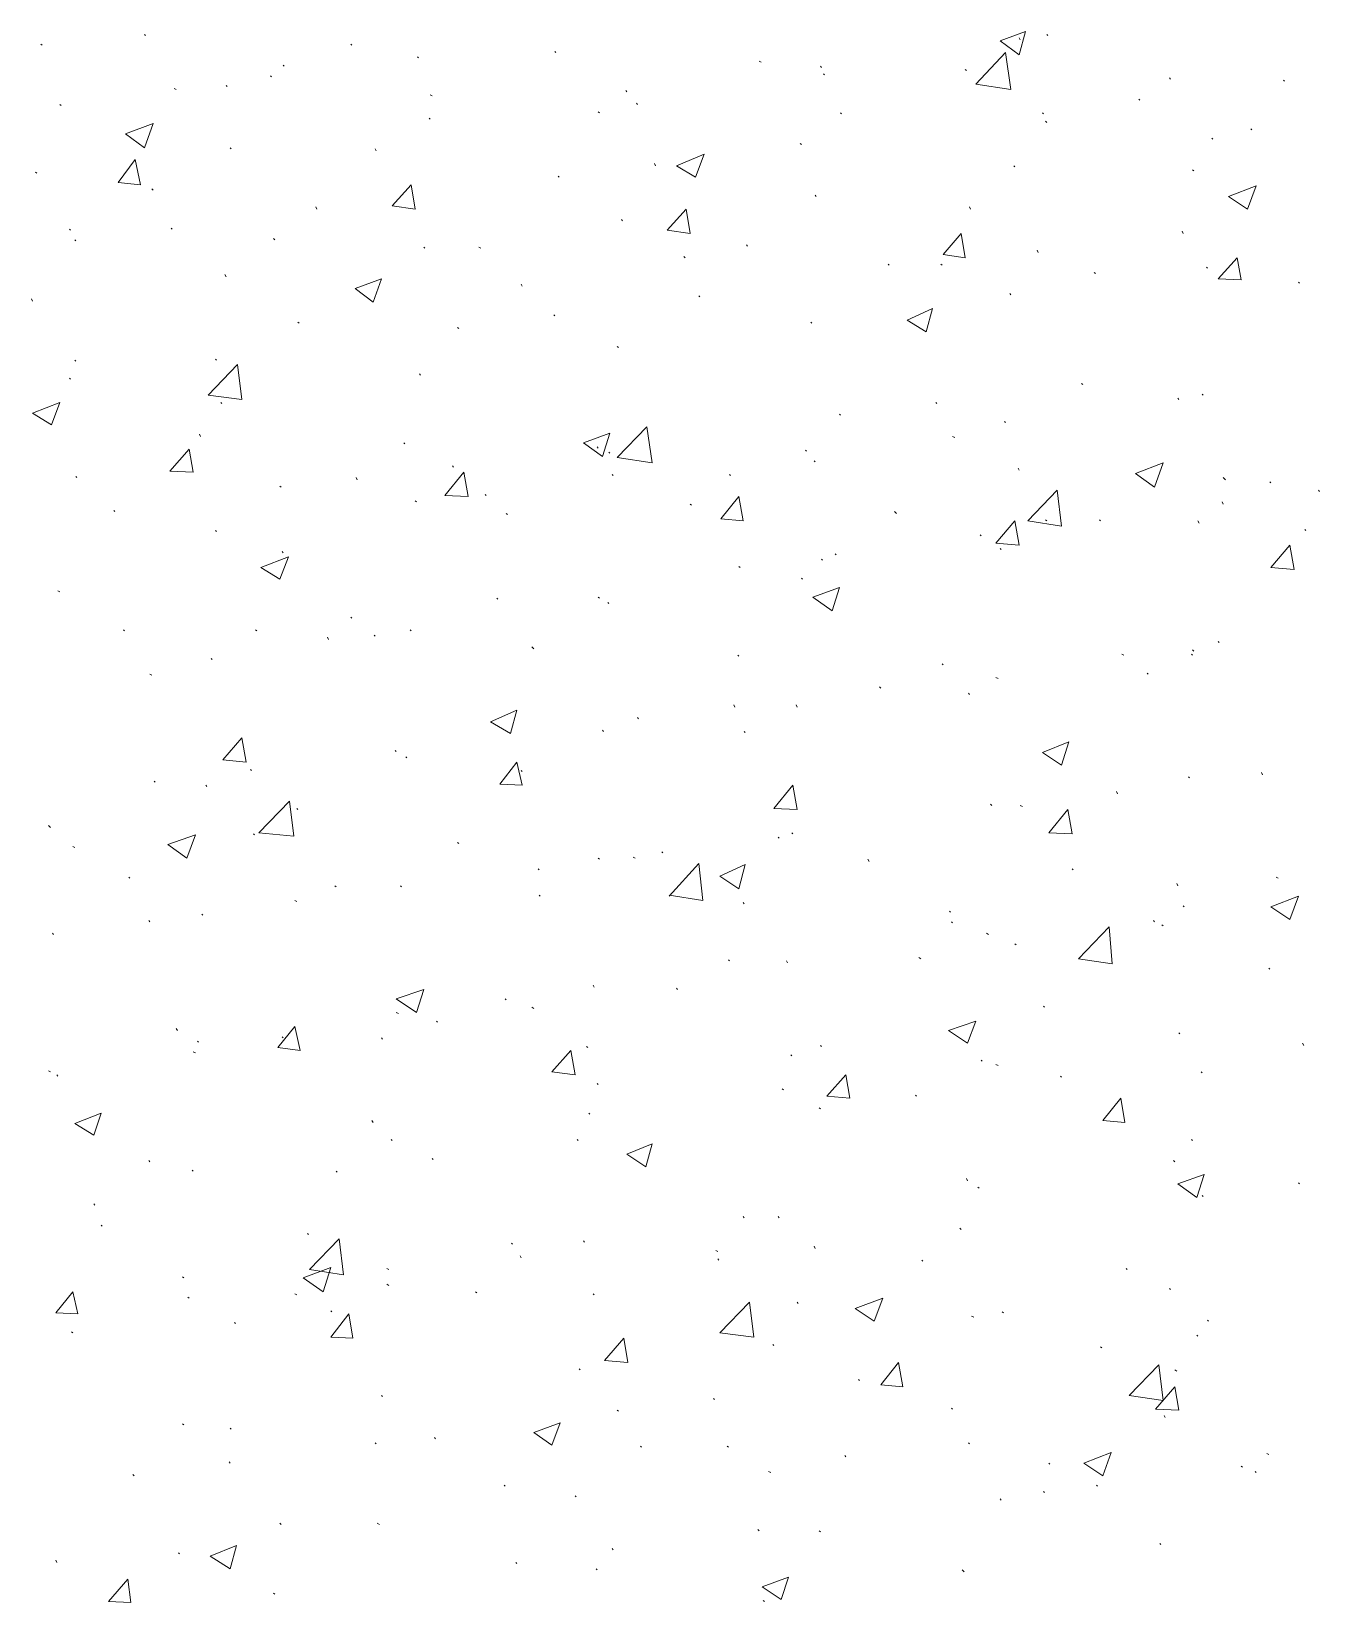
# Model space of a CAD drawing. Header units: millimetres. Extents: x 2928 to 3112, y 1220 to 1280.
# Drawn here: x 2945.436 to 2947.466, y 1253.292 to 1255.769 of the extents above; entities that cross this region are included whole.
import ezdxf

# ---------------------------------------------------------------- set-up
doc = ezdxf.new("R2010")
doc.units = ezdxf.units.MM

msp = doc.modelspace()

# ---------------------------------------------------------------- linework, layer by layer
at = {"color": 92, "linetype": 'Continuous', "lineweight": 13, "true_color": 0x00b800}
for points in [[(2945.61638, 1255.76216), (2945.61471, 1255.76383), (2945.61471, 1255.76383)], [(2946.96306, 1255.75383), (2947.00307, 1255.76883), (2947.00307, 1255.76883)], [(2946.99306, 1255.73216), (2947.00307, 1255.76883), (2947.00307, 1255.76883)], [(2947.03807, 1255.76216), (2947.0364, 1255.76383), (2947.0364, 1255.76383)], [(2945.45304, 1255.74716), (2945.45138, 1255.74883), (2945.45138, 1255.74883)], [(2945.94138, 1255.74716), (2945.93972, 1255.74883), (2945.93972, 1255.74883)], [(2946.96306, 1255.75383), (2946.99306, 1255.73216), (2946.99306, 1255.73216)], [(2946.99473, 1255.75549), (2946.99306, 1255.75883), (2946.99306, 1255.75883)], [(2945.83472, 1255.71383), (2945.83305, 1255.71549), (2945.83305, 1255.71549)], [(2946.04638, 1255.72716), (2946.04472, 1255.72883), (2946.04472, 1255.72883)], [(2946.26305, 1255.73549), (2946.26139, 1255.73716), (2946.26139, 1255.73716)], [(2946.58639, 1255.72049), (2946.58306, 1255.72216), (2946.58306, 1255.72216)], [(2946.68139, 1255.71216), (2946.67973, 1255.71383), (2946.67973, 1255.71383)], [(2946.92473, 1255.68549), (2946.9714, 1255.73549), (2946.9714, 1255.73549)], [(2946.97973, 1255.67716), (2946.9714, 1255.73549), (2946.9714, 1255.73549)], [(2945.81471, 1255.69716), (2945.81305, 1255.69883), (2945.81305, 1255.69883)], [(2946.68639, 1255.70049), (2946.68473, 1255.70216), (2946.68473, 1255.70216)], [(2946.90973, 1255.70716), (2946.90806, 1255.70883), (2946.90806, 1255.70883)], [(2947.2314, 1255.69383), (2947.22974, 1255.69549), (2947.22974, 1255.69549)], [(2947.4114, 1255.69049), (2947.40974, 1255.69216), (2947.40974, 1255.69216)], [(2945.66471, 1255.67716), (2945.66138, 1255.67883), (2945.66138, 1255.67883)], [(2945.74471, 1255.68216), (2945.74305, 1255.68383), (2945.74305, 1255.68383)], [(2946.06805, 1255.66716), (2946.06472, 1255.66883), (2946.06472, 1255.66883)], [(2946.37472, 1255.67383), (2946.37306, 1255.67549), (2946.37306, 1255.67549)], [(2946.92473, 1255.68549), (2946.97973, 1255.67716), (2946.97973, 1255.67716)], [(2945.48304, 1255.65216), (2945.48138, 1255.65383), (2945.48138, 1255.65383)], [(2946.33139, 1255.64049), (2946.32972, 1255.64216), (2946.32972, 1255.64216)], [(2946.39139, 1255.65383), (2946.38972, 1255.65549), (2946.38972, 1255.65549)], [(2946.71306, 1255.63883), (2946.71139, 1255.64049), (2946.71139, 1255.64049)], [(2947.0314, 1255.63883), (2947.02973, 1255.64049), (2947.02973, 1255.64049)], [(2947.18307, 1255.66049), (2947.1814, 1255.66216), (2947.1814, 1255.66216)], [(2945.58471, 1255.60716), (2945.62805, 1255.62383), (2945.62805, 1255.62383)], [(2945.61471, 1255.58549), (2945.62805, 1255.62383), (2945.62805, 1255.62383)], [(2946.06472, 1255.63049), (2946.06305, 1255.63216), (2946.06305, 1255.63216)], [(2947.0364, 1255.62549), (2947.03473, 1255.62716), (2947.03473, 1255.62716)], [(2947.35974, 1255.61383), (2947.35807, 1255.61549), (2947.35807, 1255.61549)], [(2945.58471, 1255.60716), (2945.61471, 1255.58549), (2945.61471, 1255.58549)], [(2946.64973, 1255.59049), (2946.64806, 1255.59216), (2946.64806, 1255.59216)], [(2947.29807, 1255.59883), (2947.2964, 1255.60049), (2947.2964, 1255.60049)], [(2945.57304, 1255.53049), (2945.59971, 1255.56716), (2945.59971, 1255.56716)], [(2945.60805, 1255.52716), (2945.59971, 1255.56716), (2945.59971, 1255.56716)], [(2945.75138, 1255.58383), (2945.74971, 1255.58549), (2945.74971, 1255.58549)], [(2945.97972, 1255.58049), (2945.97805, 1255.58383), (2945.97805, 1255.58383)], [(2946.45306, 1255.55716), (2946.49639, 1255.57549), (2946.49639, 1255.57549)], [(2946.48306, 1255.53883), (2946.49639, 1255.57549), (2946.49639, 1255.57549)], [(2945.44471, 1255.54549), (2945.44304, 1255.54716), (2945.44304, 1255.54716)], [(2946.26805, 1255.53883), (2946.26639, 1255.54049), (2946.26639, 1255.54049)], [(2946.41972, 1255.55716), (2946.41806, 1255.56049), (2946.41806, 1255.56049)], [(2946.45306, 1255.55716), (2946.48306, 1255.53883), (2946.48306, 1255.53883)], [(2946.9864, 1255.55549), (2946.98473, 1255.55716), (2946.98473, 1255.55716)], [(2947.26807, 1255.54883), (2947.2664, 1255.55049), (2947.2664, 1255.55049)], [(2945.57304, 1255.53049), (2945.60805, 1255.52716), (2945.60805, 1255.52716)], [(2945.62805, 1255.51882), (2945.62638, 1255.52049), (2945.62638, 1255.52049)], [(2946.00472, 1255.49382), (2946.03472, 1255.52716), (2946.03472, 1255.52716)], [(2946.04138, 1255.48882), (2946.03472, 1255.52716), (2946.03472, 1255.52716)], [(2947.32307, 1255.50882), (2947.3664, 1255.52549), (2947.3664, 1255.52549)], [(2947.35307, 1255.48882), (2947.3664, 1255.52549), (2947.3664, 1255.52549)], [(2945.88638, 1255.48882), (2945.88472, 1255.49216), (2945.88472, 1255.49216)], [(2946.00472, 1255.49382), (2946.04138, 1255.48882), (2946.04138, 1255.48882)], [(2946.67306, 1255.50882), (2946.67139, 1255.51049), (2946.67139, 1255.51049)], [(2946.9164, 1255.48882), (2946.91473, 1255.49216), (2946.91473, 1255.49216)], [(2947.32307, 1255.50882), (2947.35307, 1255.48882), (2947.35307, 1255.48882)], [(2946.36806, 1255.47049), (2946.36639, 1255.47216), (2946.36639, 1255.47216)], [(2946.43806, 1255.45549), (2946.46806, 1255.48882), (2946.46806, 1255.48882)], [(2946.47472, 1255.45049), (2946.46806, 1255.48882), (2946.46806, 1255.48882)], [(2945.49804, 1255.45549), (2945.49638, 1255.45716), (2945.49638, 1255.45716)], [(2945.50638, 1255.43882), (2945.50471, 1255.44049), (2945.50471, 1255.44049)], [(2945.65805, 1255.45716), (2945.65638, 1255.45882), (2945.65638, 1255.45882)], [(2945.81971, 1255.44049), (2945.81805, 1255.44216), (2945.81805, 1255.44216)], [(2946.43806, 1255.45549), (2946.47472, 1255.45049), (2946.47472, 1255.45049)], [(2946.87306, 1255.41716), (2946.9014, 1255.45049), (2946.9014, 1255.45049)], [(2946.90806, 1255.41216), (2946.9014, 1255.45049), (2946.9014, 1255.45049)], [(2947.2514, 1255.45049), (2947.24974, 1255.45382), (2947.24974, 1255.45382)], [(2946.05638, 1255.42716), (2946.05472, 1255.42882), (2946.05472, 1255.42882)], [(2946.14472, 1255.42716), (2946.14139, 1255.42882), (2946.14139, 1255.42882)], [(2946.56473, 1255.43049), (2946.56306, 1255.43216), (2946.56306, 1255.43216)], [(2946.87306, 1255.41716), (2946.90806, 1255.41216), (2946.90806, 1255.41216)], [(2947.02307, 1255.42049), (2947.0214, 1255.42382), (2947.0214, 1255.42382)], [(2946.46639, 1255.41216), (2946.46472, 1255.41382), (2946.46472, 1255.41382)], [(2946.78806, 1255.40049), (2946.7864, 1255.40216), (2946.7864, 1255.40216)], [(2946.8714, 1255.40049), (2946.86973, 1255.40216), (2946.86973, 1255.40216)], [(2947.28974, 1255.39549), (2947.28807, 1255.39716), (2947.28807, 1255.39716)], [(2947.3064, 1255.37882), (2947.3364, 1255.41216), (2947.3364, 1255.41216)], [(2947.34307, 1255.37716), (2947.3364, 1255.41216), (2947.3364, 1255.41216)], [(2945.74305, 1255.38216), (2945.74138, 1255.38549), (2945.74138, 1255.38549)], [(2945.94638, 1255.36382), (2945.98805, 1255.37882), (2945.98805, 1255.37882)], [(2945.97472, 1255.34216), (2945.98805, 1255.37882), (2945.98805, 1255.37882)], [(2946.20972, 1255.36716), (2946.20805, 1255.37049), (2946.20805, 1255.37049)], [(2947.11307, 1255.38716), (2947.1114, 1255.38882), (2947.1114, 1255.38882)], [(2947.3064, 1255.37882), (2947.34307, 1255.37716), (2947.34307, 1255.37716)], [(2947.43474, 1255.37216), (2947.43307, 1255.37382), (2947.43307, 1255.37382)], [(2945.43804, 1255.34382), (2945.43638, 1255.34716), (2945.43638, 1255.34716)], [(2945.94638, 1255.36382), (2945.97472, 1255.34216), (2945.97472, 1255.34216)], [(2946.48972, 1255.35049), (2946.48806, 1255.35216), (2946.48806, 1255.35216)], [(2946.97973, 1255.35382), (2946.97806, 1255.35549), (2946.97806, 1255.35549)], [(2946.26139, 1255.32049), (2946.25972, 1255.32216), (2946.25972, 1255.32216)], [(2946.8164, 1255.31382), (2946.8564, 1255.33216), (2946.8564, 1255.33216)], [(2946.8464, 1255.29549), (2946.8564, 1255.33216), (2946.8564, 1255.33216)], [(2945.85805, 1255.30882), (2945.85638, 1255.31049), (2945.85638, 1255.31049)], [(2946.10972, 1255.30049), (2946.10805, 1255.30216), (2946.10805, 1255.30216)], [(2946.66639, 1255.30882), (2946.66473, 1255.31049), (2946.66473, 1255.31049)], [(2946.8164, 1255.31382), (2946.8464, 1255.29549), (2946.8464, 1255.29549)], [(2946.36139, 1255.27049), (2946.35972, 1255.27215), (2946.35972, 1255.27215)], [(2945.50638, 1255.24882), (2945.50471, 1255.25049), (2945.50471, 1255.25049)], [(2945.71471, 1255.19549), (2945.76138, 1255.24382), (2945.76138, 1255.24382)], [(2945.72805, 1255.25049), (2945.72638, 1255.25215), (2945.72638, 1255.25215)], [(2945.76805, 1255.18882), (2945.76138, 1255.24382), (2945.76138, 1255.24382)], [(2945.49804, 1255.22049), (2945.49638, 1255.22215), (2945.49638, 1255.22215)], [(2946.04972, 1255.22715), (2946.04805, 1255.22882), (2946.04805, 1255.22882)], [(2945.71471, 1255.19549), (2945.76805, 1255.18882), (2945.76805, 1255.18882)], [(2947.09307, 1255.21215), (2947.0914, 1255.21382), (2947.0914, 1255.21382)], [(2947.28307, 1255.19549), (2947.2814, 1255.19715), (2947.2814, 1255.19715)], [(2945.43804, 1255.16715), (2945.48138, 1255.18382), (2945.48138, 1255.18382)], [(2945.46804, 1255.14882), (2945.48138, 1255.18382), (2945.48138, 1255.18382)], [(2945.73638, 1255.18215), (2945.73471, 1255.18382), (2945.73471, 1255.18382)], [(2946.86306, 1255.18215), (2946.8614, 1255.18382), (2946.8614, 1255.18382)], [(2947.24474, 1255.18882), (2947.24307, 1255.19049), (2947.24307, 1255.19049)], [(2945.43804, 1255.16715), (2945.46804, 1255.14882), (2945.46804, 1255.14882)], [(2946.35972, 1255.09715), (2946.40639, 1255.14549), (2946.40639, 1255.14549)], [(2946.41472, 1255.08882), (2946.40639, 1255.14549), (2946.40639, 1255.14549)], [(2946.71139, 1255.16382), (2946.70973, 1255.16549), (2946.70973, 1255.16549)], [(2946.9714, 1255.15215), (2946.96973, 1255.15382), (2946.96973, 1255.15382)], [(2945.70305, 1255.13049), (2945.70138, 1255.13382), (2945.70138, 1255.13382)], [(2946.02472, 1255.11882), (2946.02305, 1255.12049), (2946.02305, 1255.12049)], [(2946.30639, 1255.12049), (2946.34806, 1255.13549), (2946.34806, 1255.13549)], [(2946.30639, 1255.12049), (2946.33639, 1255.09882), (2946.33639, 1255.09882)], [(2946.33639, 1255.09882), (2946.34806, 1255.13549), (2946.34806, 1255.13549)], [(2946.8914, 1255.12882), (2946.88806, 1255.13049), (2946.88806, 1255.13049)], [(2945.65471, 1255.07549), (2945.68471, 1255.11049), (2945.68471, 1255.11049)], [(2945.69138, 1255.07382), (2945.68471, 1255.11049), (2945.68471, 1255.11049)], [(2946.32972, 1255.11215), (2946.32806, 1255.11382), (2946.32806, 1255.11382)], [(2946.34806, 1255.10382), (2946.34639, 1255.10549), (2946.34639, 1255.10549)], [(2946.35972, 1255.09715), (2946.41472, 1255.08882), (2946.41472, 1255.08882)], [(2946.65806, 1255.10715), (2946.65639, 1255.10882), (2946.65639, 1255.10882)], [(2945.65471, 1255.07549), (2945.69138, 1255.07382), (2945.69138, 1255.07382)], [(2946.08805, 1255.03715), (2946.11805, 1255.07382), (2946.11805, 1255.07382)], [(2946.10139, 1255.08215), (2946.09972, 1255.08382), (2946.09972, 1255.08382)], [(2946.12472, 1255.03548), (2946.11805, 1255.07382), (2946.11805, 1255.07382)], [(2946.35306, 1255.06882), (2946.35139, 1255.07049), (2946.35139, 1255.07049)], [(2946.53806, 1255.06882), (2946.53639, 1255.07049), (2946.53639, 1255.07049)], [(2946.67139, 1255.09049), (2946.66973, 1255.09215), (2946.66973, 1255.09215)], [(2946.99306, 1255.07715), (2946.9914, 1255.08049), (2946.9914, 1255.08049)], [(2947.1764, 1255.07215), (2947.21973, 1255.08882), (2947.21973, 1255.08882)], [(2947.1764, 1255.07215), (2947.2064, 1255.05048), (2947.2064, 1255.05048)], [(2947.2064, 1255.05048), (2947.21973, 1255.08882), (2947.21973, 1255.08882)], [(2945.50804, 1255.06549), (2945.50638, 1255.06715), (2945.50638, 1255.06715)], [(2945.82972, 1255.05048), (2945.82805, 1255.05215), (2945.82805, 1255.05215)], [(2945.94972, 1255.06215), (2945.94805, 1255.06549), (2945.94805, 1255.06549)], [(2947.0064, 1254.99715), (2947.05307, 1255.04548), (2947.05307, 1255.04548)], [(2947.05973, 1254.98882), (2947.05307, 1255.04548), (2947.05307, 1255.04548)], [(2947.31807, 1255.06215), (2947.31474, 1255.06549), (2947.31474, 1255.06549)], [(2947.38974, 1255.05715), (2947.38807, 1255.05882), (2947.38807, 1255.05882)], [(2947.46641, 1255.04382), (2947.46474, 1255.04548), (2947.46474, 1255.04548)], [(2946.04305, 1255.02715), (2946.04138, 1255.02882), (2946.04138, 1255.02882)], [(2946.08805, 1255.03715), (2946.12472, 1255.03548), (2946.12472, 1255.03548)], [(2946.15305, 1255.03715), (2946.15139, 1255.03882), (2946.15139, 1255.03882)], [(2946.47639, 1255.02215), (2946.47472, 1255.02382), (2946.47472, 1255.02382)], [(2946.52306, 1255.00048), (2946.55139, 1255.03548), (2946.55139, 1255.03548)], [(2946.55806, 1254.99715), (2946.55139, 1255.03548), (2946.55139, 1255.03548)], [(2947.31474, 1255.02382), (2947.31307, 1255.02715), (2947.31307, 1255.02715)], [(2945.56804, 1255.01215), (2945.56638, 1255.01382), (2945.56638, 1255.01382)], [(2946.18639, 1255.00715), (2946.18472, 1255.00882), (2946.18472, 1255.00882)], [(2946.52306, 1255.00048), (2946.55806, 1254.99715), (2946.55806, 1254.99715)], [(2946.79973, 1255.00882), (2946.7964, 1255.01215), (2946.7964, 1255.01215)], [(2946.9564, 1254.96215), (2946.9864, 1254.99715), (2946.9864, 1254.99715)], [(2946.99306, 1254.95882), (2946.9864, 1254.99715), (2946.9864, 1254.99715)], [(2947.0064, 1254.99715), (2947.05973, 1254.98882), (2947.05973, 1254.98882)], [(2947.0364, 1254.99715), (2947.03473, 1254.99882), (2947.03473, 1254.99882)], [(2947.1214, 1254.99715), (2947.11973, 1254.99882), (2947.11973, 1254.99882)], [(2947.2764, 1254.99382), (2947.27474, 1254.99715), (2947.27474, 1254.99715)], [(2945.72805, 1254.98048), (2945.72638, 1254.98215), (2945.72638, 1254.98215)], [(2946.93306, 1254.97382), (2946.9314, 1254.97548), (2946.9314, 1254.97548)], [(2947.44474, 1254.98215), (2947.44307, 1254.98382), (2947.44307, 1254.98382)], [(2945.83305, 1254.94715), (2945.83138, 1254.94882), (2945.83138, 1254.94882)], [(2946.70473, 1254.94382), (2946.70306, 1254.94548), (2946.70306, 1254.94548)], [(2946.9564, 1254.96215), (2946.99306, 1254.95882), (2946.99306, 1254.95882)], [(2946.96473, 1254.95215), (2946.96306, 1254.95382), (2946.96306, 1254.95382)], [(2947.38974, 1254.92382), (2947.41974, 1254.95882), (2947.41974, 1254.95882)], [(2947.4264, 1254.92048), (2947.41974, 1254.95882), (2947.41974, 1254.95882)], [(2945.79805, 1254.92382), (2945.84138, 1254.94048), (2945.84138, 1254.94048)], [(2945.79805, 1254.92382), (2945.82805, 1254.90548), (2945.82805, 1254.90548)], [(2945.82805, 1254.90548), (2945.84138, 1254.94048), (2945.84138, 1254.94048)], [(2946.55306, 1254.92382), (2946.55139, 1254.92548), (2946.55139, 1254.92548)], [(2946.68306, 1254.93548), (2946.68139, 1254.93715), (2946.68139, 1254.93715)], [(2947.38974, 1254.92382), (2947.4264, 1254.92048), (2947.4264, 1254.92048)], [(2946.65139, 1254.90548), (2946.64973, 1254.90715), (2946.64973, 1254.90715)], [(2945.48138, 1254.88548), (2945.47804, 1254.88715), (2945.47804, 1254.88715)], [(2946.17139, 1254.87382), (2946.16972, 1254.87548), (2946.16972, 1254.87548)], [(2946.33139, 1254.87548), (2946.32972, 1254.87715), (2946.32972, 1254.87715)], [(2946.66806, 1254.87715), (2946.70973, 1254.89215), (2946.70973, 1254.89215)], [(2946.66806, 1254.87715), (2946.69806, 1254.85548), (2946.69806, 1254.85548)], [(2946.69806, 1254.85548), (2946.70973, 1254.89215), (2946.70973, 1254.89215)], [(2946.34639, 1254.86715), (2946.34472, 1254.86882), (2946.34472, 1254.86882)], [(2945.58304, 1254.82381), (2945.58138, 1254.82548), (2945.58138, 1254.82548)], [(2945.79138, 1254.82381), (2945.78971, 1254.82548), (2945.78971, 1254.82548)], [(2945.94138, 1254.84382), (2945.93972, 1254.84548), (2945.93972, 1254.84548)], [(2946.03472, 1254.82381), (2946.03305, 1254.82548), (2946.03305, 1254.82548)], [(2945.90472, 1254.81048), (2945.90305, 1254.81381), (2945.90305, 1254.81381)], [(2945.97805, 1254.81548), (2945.97638, 1254.81715), (2945.97638, 1254.81715)], [(2946.22805, 1254.79548), (2946.22472, 1254.79881), (2946.22472, 1254.79881)], [(2947.30807, 1254.80548), (2947.3064, 1254.80715), (2947.3064, 1254.80715)], [(2945.72138, 1254.77881), (2945.71971, 1254.78048), (2945.71971, 1254.78048)], [(2946.55139, 1254.78381), (2946.54973, 1254.78548), (2946.54973, 1254.78548)], [(2946.87306, 1254.77048), (2946.8714, 1254.77215), (2946.8714, 1254.77215)], [(2947.15807, 1254.78548), (2947.15473, 1254.78715), (2947.15473, 1254.78715)], [(2947.2664, 1254.78548), (2947.26474, 1254.78715), (2947.26474, 1254.78715)], [(2947.26807, 1254.79215), (2947.2664, 1254.79381), (2947.2664, 1254.79381)], [(2945.62638, 1254.75381), (2945.62305, 1254.75548), (2945.62305, 1254.75548)], [(2946.95973, 1254.74881), (2946.9564, 1254.75048), (2946.9564, 1254.75048)], [(2947.1964, 1254.75548), (2947.19473, 1254.75715), (2947.19473, 1254.75715)], [(2946.77473, 1254.73381), (2946.77306, 1254.73548), (2946.77306, 1254.73548)], [(2946.91473, 1254.72381), (2946.91306, 1254.72548), (2946.91306, 1254.72548)], [(2946.15972, 1254.68048), (2946.20139, 1254.69881), (2946.20139, 1254.69881)], [(2946.19139, 1254.66215), (2946.20139, 1254.69881), (2946.20139, 1254.69881)], [(2946.54473, 1254.70381), (2946.54306, 1254.70715), (2946.54306, 1254.70715)], [(2946.64306, 1254.70381), (2946.64139, 1254.70715), (2946.64139, 1254.70715)], [(2946.15972, 1254.68048), (2946.19139, 1254.66215), (2946.19139, 1254.66215)], [(2946.39306, 1254.68548), (2946.39139, 1254.68715), (2946.39139, 1254.68715)], [(2945.73805, 1254.62048), (2945.76805, 1254.65548), (2945.76805, 1254.65548)], [(2945.77471, 1254.61715), (2945.76805, 1254.65548), (2945.76805, 1254.65548)], [(2946.33806, 1254.66548), (2946.33639, 1254.66715), (2946.33639, 1254.66715)], [(2946.56139, 1254.66381), (2946.55973, 1254.66548), (2946.55973, 1254.66548)], [(2947.02973, 1254.63215), (2947.0714, 1254.64881), (2947.0714, 1254.64881)], [(2947.05973, 1254.61215), (2947.0714, 1254.64881), (2947.0714, 1254.64881)], [(2946.01138, 1254.63381), (2946.00972, 1254.63548), (2946.00972, 1254.63548)], [(2946.02805, 1254.62381), (2946.02638, 1254.62548), (2946.02638, 1254.62548)], [(2947.02973, 1254.63215), (2947.05973, 1254.61215), (2947.05973, 1254.61215)], [(2945.73805, 1254.62048), (2945.77471, 1254.61715), (2945.77471, 1254.61715)], [(2945.78305, 1254.60381), (2945.78138, 1254.60548), (2945.78138, 1254.60548)], [(2946.17472, 1254.58214), (2946.20139, 1254.61715), (2946.20139, 1254.61715)], [(2946.20972, 1254.58048), (2946.20139, 1254.61715), (2946.20139, 1254.61715)], [(2946.20972, 1254.60215), (2946.20805, 1254.60381), (2946.20805, 1254.60381)], [(2947.3764, 1254.59715), (2947.37474, 1254.60048), (2947.37474, 1254.60048)], [(2945.63138, 1254.58548), (2945.62971, 1254.58714), (2945.62971, 1254.58714)], [(2945.71305, 1254.57881), (2945.71138, 1254.58048), (2945.71138, 1254.58048)], [(2946.17472, 1254.58214), (2946.20972, 1254.58048), (2946.20972, 1254.58048)], [(2946.60639, 1254.54381), (2946.63639, 1254.58048), (2946.63639, 1254.58048)], [(2946.64306, 1254.54214), (2946.63639, 1254.58048), (2946.63639, 1254.58048)], [(2947.2614, 1254.59214), (2947.25974, 1254.59381), (2947.25974, 1254.59381)], [(2945.79471, 1254.50548), (2945.84305, 1254.55548), (2945.84305, 1254.55548)], [(2945.84972, 1254.50048), (2945.84305, 1254.55548), (2945.84305, 1254.55548)], [(2946.94973, 1254.54881), (2946.94806, 1254.55048), (2946.94806, 1254.55048)], [(2946.99807, 1254.54714), (2946.99473, 1254.54881), (2946.99473, 1254.54881)], [(2947.14807, 1254.56714), (2947.1464, 1254.57048), (2947.1464, 1254.57048)], [(2945.85638, 1254.54214), (2945.85472, 1254.54381), (2945.85472, 1254.54381)], [(2946.60639, 1254.54381), (2946.64306, 1254.54214), (2946.64306, 1254.54214)], [(2947.03973, 1254.50548), (2947.06973, 1254.54214), (2947.06973, 1254.54214)], [(2947.0764, 1254.50381), (2947.06973, 1254.54214), (2947.06973, 1254.54214)], [(2945.46638, 1254.51381), (2945.46304, 1254.51714), (2945.46304, 1254.51714)], [(2945.65138, 1254.48714), (2945.69471, 1254.50214), (2945.69471, 1254.50214)], [(2945.68138, 1254.46548), (2945.69471, 1254.50214), (2945.69471, 1254.50214)], [(2945.78805, 1254.50214), (2945.78638, 1254.50381), (2945.78638, 1254.50381)], [(2945.79471, 1254.50548), (2945.84972, 1254.50048), (2945.84972, 1254.50048)], [(2946.63639, 1254.50381), (2946.63473, 1254.50548), (2946.63473, 1254.50548)], [(2947.03973, 1254.50548), (2947.0764, 1254.50381), (2947.0764, 1254.50381)], [(2945.50471, 1254.48214), (2945.50138, 1254.48381), (2945.50138, 1254.48381)], [(2945.65138, 1254.48714), (2945.68138, 1254.46548), (2945.68138, 1254.46548)], [(2946.10972, 1254.48881), (2946.10805, 1254.49048), (2946.10805, 1254.49048)], [(2946.43139, 1254.47381), (2946.42972, 1254.47548), (2946.42972, 1254.47548)], [(2946.61473, 1254.49714), (2946.61306, 1254.49881), (2946.61306, 1254.49881)], [(2946.33139, 1254.46381), (2946.32972, 1254.46548), (2946.32972, 1254.46548)], [(2946.38806, 1254.46548), (2946.38472, 1254.46714), (2946.38472, 1254.46714)], [(2946.44139, 1254.40548), (2946.48806, 1254.45714), (2946.48806, 1254.45714)], [(2946.49472, 1254.39881), (2946.48806, 1254.45714), (2946.48806, 1254.45714)], [(2946.52139, 1254.43714), (2946.56139, 1254.45548), (2946.56139, 1254.45548)], [(2946.55139, 1254.41714), (2946.56139, 1254.45548), (2946.56139, 1254.45548)], [(2946.75639, 1254.46048), (2946.75473, 1254.46381), (2946.75473, 1254.46381)], [(2945.59138, 1254.43381), (2945.58971, 1254.43548), (2945.58971, 1254.43548)], [(2946.23639, 1254.44714), (2946.23472, 1254.44881), (2946.23472, 1254.44881)], [(2946.52139, 1254.43714), (2946.55139, 1254.41714), (2946.55139, 1254.41714)], [(2947.07807, 1254.44714), (2947.0764, 1254.44881), (2947.0764, 1254.44881)], [(2947.24307, 1254.42214), (2947.2414, 1254.42548), (2947.2414, 1254.42548)], [(2947.4014, 1254.43381), (2947.39807, 1254.43548), (2947.39807, 1254.43548)], [(2945.91638, 1254.42048), (2945.91472, 1254.42214), (2945.91472, 1254.42214)], [(2946.01972, 1254.42048), (2946.01805, 1254.42214), (2946.01805, 1254.42214)], [(2946.23805, 1254.40548), (2946.23639, 1254.40714), (2946.23639, 1254.40714)], [(2946.44139, 1254.40714), (2946.49472, 1254.39881), (2946.49472, 1254.39881)], [(2947.38974, 1254.38881), (2947.43307, 1254.40548), (2947.43307, 1254.40548)], [(2947.41974, 1254.36881), (2947.43307, 1254.40548), (2947.43307, 1254.40548)], [(2945.70638, 1254.37548), (2945.70471, 1254.37714), (2945.70471, 1254.37714)], [(2945.85472, 1254.39714), (2945.85138, 1254.39881), (2945.85138, 1254.39881)], [(2946.55973, 1254.39381), (2946.55806, 1254.39548), (2946.55806, 1254.39548)], [(2946.88473, 1254.38048), (2946.88306, 1254.38214), (2946.88306, 1254.38214)], [(2947.25307, 1254.38881), (2947.2514, 1254.39048), (2947.2514, 1254.39048)], [(2947.38974, 1254.38881), (2947.41974, 1254.36881), (2947.41974, 1254.36881)], [(2945.62305, 1254.36548), (2945.62138, 1254.36714), (2945.62138, 1254.36714)], [(2946.88806, 1254.36381), (2946.8864, 1254.36548), (2946.8864, 1254.36548)], [(2947.0864, 1254.30714), (2947.13473, 1254.35714), (2947.13473, 1254.35714)], [(2947.13973, 1254.29881), (2947.13473, 1254.35714), (2947.13473, 1254.35714)], [(2947.2064, 1254.36548), (2947.20473, 1254.36714), (2947.20473, 1254.36714)], [(2947.21973, 1254.35881), (2947.21807, 1254.36047), (2947.21807, 1254.36047)], [(2945.47138, 1254.34547), (2945.46971, 1254.34714), (2945.46971, 1254.34714)], [(2946.94473, 1254.34547), (2946.9414, 1254.34714), (2946.9414, 1254.34714)], [(2946.98806, 1254.32881), (2946.9864, 1254.33047), (2946.9864, 1254.33047)], [(2946.53639, 1254.30381), (2946.53473, 1254.30547), (2946.53473, 1254.30547)], [(2946.62806, 1254.30047), (2946.62639, 1254.30381), (2946.62639, 1254.30381)], [(2946.83806, 1254.30714), (2946.83473, 1254.30881), (2946.83473, 1254.30881)], [(2947.0864, 1254.30714), (2947.13973, 1254.29881), (2947.13973, 1254.29881)], [(2947.38807, 1254.29047), (2947.3864, 1254.29214), (2947.3864, 1254.29214)], [(2946.01138, 1254.24381), (2946.05472, 1254.25881), (2946.05472, 1254.25881)], [(2946.04305, 1254.22214), (2946.05472, 1254.25881), (2946.05472, 1254.25881)], [(2946.32306, 1254.26214), (2946.32139, 1254.26547), (2946.32139, 1254.26547)], [(2946.45472, 1254.25881), (2946.45306, 1254.26047), (2946.45306, 1254.26047)], [(2946.01138, 1254.24381), (2946.04305, 1254.22214), (2946.04305, 1254.22214)], [(2946.18472, 1254.24214), (2946.18305, 1254.24381), (2946.18305, 1254.24381)], [(2946.22805, 1254.22881), (2946.22472, 1254.23047), (2946.22472, 1254.23047)], [(2947.03307, 1254.23047), (2947.0314, 1254.23214), (2947.0314, 1254.23214)], [(2946.01472, 1254.22047), (2946.01138, 1254.22214), (2946.01138, 1254.22214)], [(2946.07639, 1254.20714), (2946.07472, 1254.20881), (2946.07472, 1254.20881)], [(2946.8814, 1254.19381), (2946.92473, 1254.20881), (2946.92473, 1254.20881)], [(2946.9114, 1254.17381), (2946.92473, 1254.20881), (2946.92473, 1254.20881)], [(2945.66638, 1254.19381), (2945.66471, 1254.19714), (2945.66471, 1254.19714)], [(2945.82471, 1254.16714), (2945.85138, 1254.20047), (2945.85138, 1254.20047)], [(2945.83305, 1254.18214), (2945.83138, 1254.18381), (2945.83138, 1254.18381)], [(2945.85972, 1254.16214), (2945.85138, 1254.20047), (2945.85138, 1254.20047)], [(2945.98972, 1254.18047), (2945.98805, 1254.18214), (2945.98805, 1254.18214)], [(2946.8814, 1254.19381), (2946.9114, 1254.17381), (2946.9114, 1254.17381)], [(2947.2464, 1254.18881), (2947.24474, 1254.19047), (2947.24474, 1254.19047)], [(2945.69471, 1254.15881), (2945.69138, 1254.16047), (2945.69138, 1254.16047)], [(2945.69971, 1254.17547), (2945.69805, 1254.17714), (2945.69805, 1254.17714)], [(2945.82471, 1254.16714), (2945.85972, 1254.16214), (2945.85972, 1254.16214)], [(2946.25639, 1254.1288), (2946.28639, 1254.16214), (2946.28639, 1254.16214)], [(2946.29305, 1254.1238), (2946.28639, 1254.16214), (2946.28639, 1254.16214)], [(2946.31306, 1254.16714), (2946.31139, 1254.16881), (2946.31139, 1254.16881)], [(2946.63473, 1254.15381), (2946.63306, 1254.15547), (2946.63306, 1254.15547)], [(2946.68139, 1254.16881), (2946.67973, 1254.17047), (2946.67973, 1254.17047)], [(2947.4414, 1254.17047), (2947.43974, 1254.17381), (2947.43974, 1254.17381)], [(2945.46638, 1254.1288), (2945.46304, 1254.13047), (2945.46304, 1254.13047)], [(2946.25639, 1254.1288), (2946.29305, 1254.1238), (2946.29305, 1254.1238)], [(2946.93473, 1254.14547), (2946.93306, 1254.14714), (2946.93306, 1254.14714)], [(2946.95973, 1254.13881), (2946.9564, 1254.14047), (2946.9564, 1254.14047)], [(2947.2814, 1254.12714), (2947.27974, 1254.1288), (2947.27974, 1254.1288)], [(2945.47804, 1254.12214), (2945.47638, 1254.1238), (2945.47638, 1254.1238)], [(2946.32972, 1254.1088), (2946.32806, 1254.11047), (2946.32806, 1254.11047)], [(2946.68973, 1254.09047), (2946.71973, 1254.1238), (2946.71973, 1254.1238)], [(2946.72639, 1254.08714), (2946.71973, 1254.1238), (2946.71973, 1254.1238)], [(2947.05973, 1254.12047), (2947.05807, 1254.12214), (2947.05807, 1254.12214)], [(2946.62139, 1254.10047), (2946.61973, 1254.10214), (2946.61973, 1254.10214)], [(2946.68973, 1254.09047), (2946.72639, 1254.08714), (2946.72639, 1254.08714)], [(2946.8314, 1254.09047), (2946.82973, 1254.09214), (2946.82973, 1254.09214)], [(2947.12473, 1254.05214), (2947.15307, 1254.08714), (2947.15307, 1254.08714)], [(2947.15973, 1254.0488), (2947.15307, 1254.08714), (2947.15307, 1254.08714)], [(2945.50471, 1254.04714), (2945.54638, 1254.0638), (2945.54638, 1254.0638)], [(2945.53471, 1254.0288), (2945.54638, 1254.0638), (2945.54638, 1254.0638)], [(2946.31639, 1254.06214), (2946.31472, 1254.0638), (2946.31472, 1254.0638)], [(2946.67973, 1254.07047), (2946.67806, 1254.07214), (2946.67806, 1254.07214)], [(2945.50471, 1254.04714), (2945.53471, 1254.0288), (2945.53471, 1254.0288)], [(2945.97472, 1254.0488), (2945.97305, 1254.05214), (2945.97305, 1254.05214)], [(2947.12473, 1254.05214), (2947.15973, 1254.0488), (2947.15973, 1254.0488)], [(2946.00472, 1254.02047), (2946.00305, 1254.02214), (2946.00305, 1254.02214)], [(2946.29806, 1254.02047), (2946.29639, 1254.02214), (2946.29639, 1254.02214)], [(2946.37472, 1253.9988), (2946.41472, 1254.01547), (2946.41472, 1254.01547)], [(2946.40472, 1253.9788), (2946.41472, 1254.01547), (2946.41472, 1254.01547)], [(2947.2664, 1254.02047), (2947.26474, 1254.02214), (2947.26474, 1254.02214)], [(2945.62305, 1253.98714), (2945.62138, 1253.9888), (2945.62138, 1253.9888)], [(2946.06972, 1253.99047), (2946.06805, 1253.99214), (2946.06805, 1253.99214)], [(2946.37472, 1253.9988), (2946.40472, 1253.9788), (2946.40472, 1253.9788)], [(2947.23807, 1253.98714), (2947.2364, 1253.9888), (2947.2364, 1253.9888)], [(2945.69138, 1253.97214), (2945.68971, 1253.9738), (2945.68971, 1253.9738)], [(2945.91805, 1253.97047), (2945.91638, 1253.97214), (2945.91638, 1253.97214)], [(2946.9114, 1253.95714), (2946.90973, 1253.96047), (2946.90973, 1253.96047)], [(2947.24307, 1253.95214), (2947.28474, 1253.96714), (2947.28474, 1253.96714)], [(2947.27307, 1253.93047), (2947.28474, 1253.96714), (2947.28474, 1253.96714)], [(2946.92973, 1253.94547), (2946.92806, 1253.94714), (2946.92806, 1253.94714)], [(2947.24307, 1253.95214), (2947.27307, 1253.93047), (2947.27307, 1253.93047)], [(2947.28307, 1253.93214), (2947.2814, 1253.9338), (2947.2814, 1253.9338)], [(2947.43474, 1253.95214), (2947.43307, 1253.9538), (2947.43307, 1253.9538)], [(2945.53638, 1253.9188), (2945.53471, 1253.92047), (2945.53471, 1253.92047)], [(2945.54804, 1253.88547), (2945.54638, 1253.88713), (2945.54638, 1253.88713)], [(2946.55973, 1253.8988), (2946.55806, 1253.90047), (2946.55806, 1253.90047)], [(2946.61473, 1253.8988), (2946.61306, 1253.90047), (2946.61306, 1253.90047)], [(2946.9014, 1253.88047), (2946.89973, 1253.88213), (2946.89973, 1253.88213)], [(2945.87305, 1253.87213), (2945.87138, 1253.8738), (2945.87138, 1253.8738)], [(2945.87472, 1253.81713), (2945.92138, 1253.86547), (2945.92138, 1253.86547)], [(2945.92805, 1253.8088), (2945.92138, 1253.86547), (2945.92138, 1253.86547)], [(2946.19472, 1253.85713), (2946.19305, 1253.8588), (2946.19305, 1253.8588)], [(2946.30806, 1253.86047), (2946.30639, 1253.86213), (2946.30639, 1253.86213)], [(2946.20805, 1253.83547), (2946.20639, 1253.8388), (2946.20639, 1253.8388)], [(2946.51806, 1253.84547), (2946.51472, 1253.84713), (2946.51472, 1253.84713)], [(2946.51972, 1253.83213), (2946.51806, 1253.8338), (2946.51806, 1253.8338)], [(2946.67139, 1253.85047), (2946.66973, 1253.8538), (2946.66973, 1253.8538)], [(2946.8414, 1253.83047), (2946.83973, 1253.83213), (2946.83973, 1253.83213)], [(2945.86472, 1253.8038), (2945.90805, 1253.82047), (2945.90805, 1253.82047)], [(2945.87472, 1253.81713), (2945.92805, 1253.8088), (2945.92805, 1253.8088)], [(2945.89638, 1253.78213), (2945.90805, 1253.82047), (2945.90805, 1253.82047)], [(2945.99972, 1253.81713), (2945.99638, 1253.8188), (2945.99638, 1253.8188)], [(2947.16307, 1253.81713), (2947.1614, 1253.8188), (2947.1614, 1253.8188)], [(2945.47471, 1253.7488), (2945.50138, 1253.78213), (2945.50138, 1253.78213)], [(2945.50971, 1253.74713), (2945.50138, 1253.78213), (2945.50138, 1253.78213)], [(2945.67638, 1253.8038), (2945.67471, 1253.80547), (2945.67471, 1253.80547)], [(2945.86472, 1253.8038), (2945.89638, 1253.78213), (2945.89638, 1253.78213)], [(2945.99972, 1253.79213), (2945.99638, 1253.7938), (2945.99638, 1253.7938)], [(2946.13805, 1253.78047), (2946.13639, 1253.78213), (2946.13639, 1253.78213)], [(2947.2314, 1253.78547), (2947.22974, 1253.78713), (2947.22974, 1253.78713)], [(2945.68471, 1253.77213), (2945.68305, 1253.7738), (2945.68305, 1253.7738)], [(2945.85472, 1253.77713), (2945.85138, 1253.7788), (2945.85138, 1253.7788)], [(2946.32306, 1253.77713), (2946.32139, 1253.7788), (2946.32139, 1253.7788)], [(2946.52139, 1253.71713), (2946.56806, 1253.76547), (2946.56806, 1253.76547)], [(2946.57473, 1253.71047), (2946.56806, 1253.76547), (2946.56806, 1253.76547)], [(2946.64473, 1253.7638), (2946.64306, 1253.76547), (2946.64306, 1253.76547)], [(2946.73473, 1253.75547), (2946.77806, 1253.77213), (2946.77806, 1253.77213)], [(2946.76473, 1253.73547), (2946.77806, 1253.77213), (2946.77806, 1253.77213)], [(2945.47471, 1253.7488), (2945.50971, 1253.74713), (2945.50971, 1253.74713)], [(2945.75805, 1253.73213), (2945.75638, 1253.7338), (2945.75638, 1253.7338)], [(2945.90972, 1253.75047), (2945.90805, 1253.75213), (2945.90805, 1253.75213)], [(2945.90805, 1253.71047), (2945.93638, 1253.74713), (2945.93638, 1253.74713)], [(2945.94305, 1253.7088), (2945.93638, 1253.74713), (2945.93638, 1253.74713)], [(2946.73473, 1253.75547), (2946.76473, 1253.73547), (2946.76473, 1253.73547)], [(2946.9214, 1253.74213), (2946.91806, 1253.7438), (2946.91806, 1253.7438)], [(2946.96806, 1253.7488), (2946.9664, 1253.75047), (2946.9664, 1253.75047)], [(2947.2914, 1253.73547), (2947.28974, 1253.73713), (2947.28974, 1253.73713)], [(2945.50138, 1253.71713), (2945.49971, 1253.7188), (2945.49971, 1253.7188)], [(2945.90805, 1253.71047), (2945.94305, 1253.7088), (2945.94305, 1253.7088)], [(2946.33972, 1253.6738), (2946.36972, 1253.7088), (2946.36972, 1253.7088)], [(2946.37639, 1253.67047), (2946.36972, 1253.7088), (2946.36972, 1253.7088)], [(2946.52139, 1253.71713), (2946.57473, 1253.71047), (2946.57473, 1253.71047)], [(2947.27474, 1253.71213), (2947.27307, 1253.7138), (2947.27307, 1253.7138)], [(2946.60639, 1253.69713), (2946.60473, 1253.6988), (2946.60473, 1253.6988)], [(2947.12307, 1253.6938), (2947.1214, 1253.69547), (2947.1214, 1253.69547)], [(2946.30139, 1253.6588), (2946.29972, 1253.66046), (2946.29972, 1253.66046)], [(2946.33972, 1253.6738), (2946.37639, 1253.67047), (2946.37639, 1253.67047)], [(2946.77473, 1253.63546), (2946.80306, 1253.67047), (2946.80306, 1253.67047)], [(2946.80973, 1253.63213), (2946.80306, 1253.67047), (2946.80306, 1253.67047)], [(2947.1664, 1253.6188), (2947.21307, 1253.66713), (2947.21307, 1253.66713)], [(2947.21973, 1253.61046), (2947.21307, 1253.66713), (2947.21307, 1253.66713)], [(2947.2414, 1253.65713), (2947.23807, 1253.6588), (2947.23807, 1253.6588)], [(2946.74139, 1253.64213), (2946.73973, 1253.6438), (2946.73973, 1253.6438)], [(2946.77473, 1253.63546), (2946.80973, 1253.63213), (2946.80973, 1253.63213)], [(2945.98972, 1253.61713), (2945.98805, 1253.6188), (2945.98805, 1253.6188)], [(2946.51306, 1253.61213), (2946.51139, 1253.6138), (2946.51139, 1253.6138)], [(2947.1664, 1253.6188), (2947.21973, 1253.61046), (2947.21973, 1253.61046)], [(2947.20807, 1253.59713), (2947.23807, 1253.63213), (2947.23807, 1253.63213)], [(2947.24474, 1253.59546), (2947.23807, 1253.63213), (2947.23807, 1253.63213)], [(2946.36139, 1253.5938), (2946.35972, 1253.59546), (2946.35972, 1253.59546)], [(2946.88806, 1253.59713), (2946.8864, 1253.5988), (2946.8864, 1253.5988)], [(2947.20807, 1253.59713), (2947.24474, 1253.59546), (2947.24474, 1253.59546)], [(2947.22307, 1253.5838), (2947.2214, 1253.58713), (2947.2214, 1253.58713)], [(2945.67638, 1253.57213), (2945.67471, 1253.5738), (2945.67471, 1253.5738)], [(2945.75138, 1253.56546), (2945.74971, 1253.56713), (2945.74971, 1253.56713)], [(2946.22805, 1253.56046), (2946.26972, 1253.57546), (2946.26972, 1253.57546)], [(2946.22805, 1253.56046), (2946.25639, 1253.54046), (2946.25639, 1253.54046)], [(2946.25639, 1253.54046), (2946.26972, 1253.57546), (2946.26972, 1253.57546)], [(2945.97972, 1253.54213), (2945.97805, 1253.5438), (2945.97805, 1253.5438)], [(2946.07305, 1253.55046), (2946.07139, 1253.55213), (2946.07139, 1253.55213)], [(2946.39806, 1253.53713), (2946.39639, 1253.5388), (2946.39639, 1253.5388)], [(2946.53473, 1253.53713), (2946.53306, 1253.5388), (2946.53306, 1253.5388)], [(2946.91473, 1253.54213), (2946.91306, 1253.5438), (2946.91306, 1253.5438)], [(2945.74971, 1253.51213), (2945.74805, 1253.5138), (2945.74805, 1253.5138)], [(2946.71973, 1253.52213), (2946.71806, 1253.5238), (2946.71806, 1253.5238)], [(2947.0414, 1253.51046), (2947.03973, 1253.51213), (2947.03973, 1253.51213)], [(2947.09473, 1253.51213), (2947.13807, 1253.5288), (2947.13807, 1253.5288)], [(2947.09473, 1253.51213), (2947.12473, 1253.49213), (2947.12473, 1253.49213)], [(2947.12473, 1253.49213), (2947.13807, 1253.5288), (2947.13807, 1253.5288)], [(2947.3864, 1253.52546), (2947.38307, 1253.52713), (2947.38307, 1253.52713)], [(2945.59805, 1253.49213), (2945.59638, 1253.4938), (2945.59638, 1253.4938)], [(2946.60139, 1253.49713), (2946.59806, 1253.4988), (2946.59806, 1253.4988)], [(2947.34474, 1253.50546), (2947.34307, 1253.50713), (2947.34307, 1253.50713)], [(2947.3664, 1253.49713), (2947.36474, 1253.4988), (2947.36474, 1253.4988)], [(2946.18305, 1253.47546), (2946.18139, 1253.47713), (2946.18139, 1253.47713)], [(2946.29472, 1253.4588), (2946.29305, 1253.46046), (2946.29305, 1253.46046)], [(2947.03307, 1253.46546), (2947.0314, 1253.46713), (2947.0314, 1253.46713)], [(2947.1164, 1253.47546), (2947.11473, 1253.47713), (2947.11473, 1253.47713)], [(2946.96473, 1253.4538), (2946.96306, 1253.45546), (2946.96306, 1253.45546)], [(2945.82972, 1253.41546), (2945.82805, 1253.41713), (2945.82805, 1253.41713)], [(2945.98472, 1253.41546), (2945.98138, 1253.41713), (2945.98138, 1253.41713)], [(2946.58306, 1253.40546), (2946.58139, 1253.40713), (2946.58139, 1253.40713)], [(2946.67973, 1253.40379), (2946.67806, 1253.40546), (2946.67806, 1253.40546)], [(2947.2164, 1253.38379), (2947.21473, 1253.38546), (2947.21473, 1253.38546)], [(2945.66971, 1253.36879), (2945.66805, 1253.37046), (2945.66805, 1253.37046)], [(2945.71805, 1253.36546), (2945.75971, 1253.38213), (2945.75971, 1253.38213)], [(2945.71805, 1253.36546), (2945.74971, 1253.34546), (2945.74971, 1253.34546)], [(2945.74971, 1253.34546), (2945.75971, 1253.38213), (2945.75971, 1253.38213)], [(2946.35306, 1253.37546), (2946.35139, 1253.37713), (2946.35139, 1253.37713)], [(2945.47638, 1253.35546), (2945.47471, 1253.35879), (2945.47471, 1253.35879)], [(2946.20139, 1253.35379), (2946.19972, 1253.35546), (2946.19972, 1253.35546)], [(2946.32806, 1253.34379), (2946.32639, 1253.34546), (2946.32639, 1253.34546)], [(2946.9064, 1253.34046), (2946.90306, 1253.34379), (2946.90306, 1253.34379)], [(2945.55804, 1253.29379), (2945.58804, 1253.32879), (2945.58804, 1253.32879)], [(2945.59304, 1253.29213), (2945.58804, 1253.32879), (2945.58804, 1253.32879)], [(2946.58806, 1253.31713), (2946.62973, 1253.33213), (2946.62973, 1253.33213)], [(2946.58806, 1253.31713), (2946.61806, 1253.29713), (2946.61806, 1253.29713)], [(2946.61806, 1253.29713), (2946.62973, 1253.33213), (2946.62973, 1253.33213)], [(2945.55804, 1253.29379), (2945.59304, 1253.29213), (2945.59304, 1253.29213)], [(2945.81971, 1253.30546), (2945.81805, 1253.30713), (2945.81805, 1253.30713)], [(2946.59139, 1253.29379), (2946.58973, 1253.29546), (2946.58973, 1253.29546)]]:
    msp.add_lwpolyline(points, dxfattribs=at)

doc.saveas('drawing.dxf')
